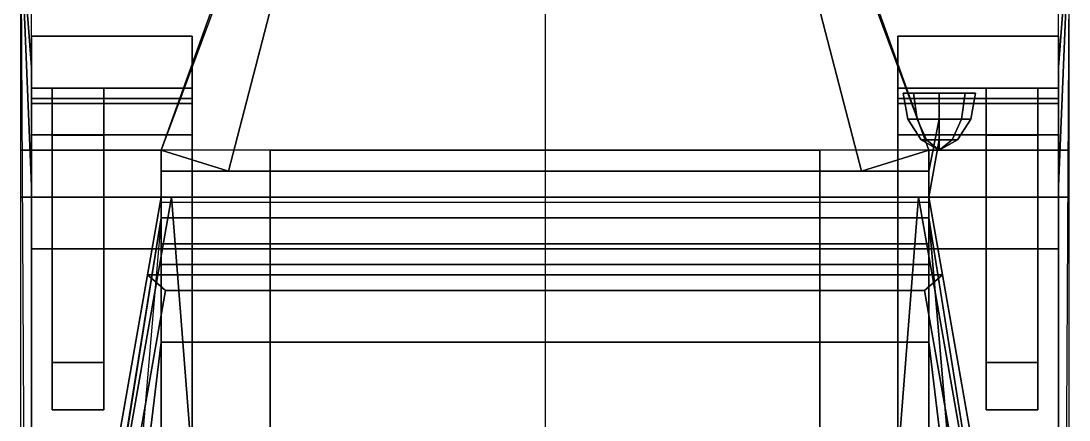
# Model space of a CAD drawing. Header units: millimetres. Extents: x -1 to 3, y -3 to 11.3.
# Drawn here: x -1.01 to 1.01, y 0.51 to 1.279 of the extents above; entities that cross this region are included whole.
import ezdxf

# ---------------------------------------------------------------- set-up
doc = ezdxf.new("R2010")
doc.units = ezdxf.units.MM
for name, color, linetype in [('drawing', 9, 'Continuous'), ('hansa_parts', 4, 'Continuous'), ('mudguards', 6, 'Continuous'), ('mudguards2', 6, 'Continuous'), ('tent', 3, 'Continuous'), ('tracks', 3, 'Continuous'), ('wheels', 2, 'Continuous')]:
    doc.layers.add(name, color=color, linetype=linetype)

msp = doc.modelspace()

# ---------------------------------------------------------------- linework, layer by layer
for points in [[(-0.38, 2.03, 0.71), (-0.74, 1.03, 0.34), (-0.74, 1.03, 1.38), (-0.38, 2.03, 1.38)], [(0.38, 2.03, 0.71), (0.74, 1.03, 0.34), (-0.74, 1.03, 0.34), (-0.38, 2.03, 0.71)], [(-0.38, 2.03, 1.38), (-0.74, 1.03, 1.38), (-0.61, 0.99, 1.5), (-0.34, 2.03, 1.44)], [(-0.34, 2.03, 1.44), (-0.61, 0.99, 1.5), (0.61, 0.99, 1.5), (0.34, 2.03, 1.44)], [(0.61, 0.99, 1.5), (0.74, 1.03, 1.38), (0.38, 2.03, 1.38), (0.34, 2.03, 1.44)], [(0.74, 1.03, 1.38), (0.74, 1.03, 0.34), (0.38, 2.03, 0.71), (0.38, 2.03, 1.38)], [(0.6994, 1.09, 1.82), (0.69, 1.14, 1.82), (0.7105, 1.14, 1.7705), (0.7171, 1.09, 1.7771)], [(0.7171, 1.09, 1.8629), (0.7105, 1.14, 1.8695), (0.69, 1.14, 1.82), (0.6994, 1.09, 1.82)], [(0.7105, 1.14, 1.7705), (0.69, 1.14, 1.82), (0.7105, 1.14, 1.8695), (0.76, 1.14, 1.89)], [(0.7171, 1.09, 1.7771), (0.7105, 1.14, 1.7705), (0.76, 1.14, 1.75), (0.76, 1.09, 1.7594)], [(0.76, 1.09, 1.8806), (0.76, 1.14, 1.89), (0.7105, 1.14, 1.8695), (0.7171, 1.09, 1.8629)], [(0.76, 1.14, 1.75), (0.7105, 1.14, 1.7705), (0.76, 1.14, 1.89), (0.8095, 1.14, 1.8695)], [(0.76, 1.09, 1.7594), (0.76, 1.14, 1.75), (0.8095, 1.14, 1.7705), (0.8029, 1.09, 1.7771)], [(0.8029, 1.09, 1.8629), (0.8095, 1.14, 1.8695), (0.76, 1.14, 1.89), (0.76, 1.09, 1.8806)], [(0.8095, 1.14, 1.7705), (0.76, 1.14, 1.75), (0.8095, 1.14, 1.8695), (0.83, 1.14, 1.82)], [(0.8029, 1.09, 1.7771), (0.8095, 1.14, 1.7705), (0.83, 1.14, 1.82), (0.8206, 1.09, 1.82)], [(0.8206, 1.09, 1.82), (0.83, 1.14, 1.82), (0.8095, 1.14, 1.8695), (0.8029, 1.09, 1.8629)], [(0.725, 1.05, 1.82), (0.6994, 1.09, 1.82), (0.7171, 1.09, 1.7771), (0.7353, 1.05, 1.7953)], [(0.7353, 1.05, 1.8447), (0.7171, 1.09, 1.8629), (0.6994, 1.09, 1.82), (0.725, 1.05, 1.82)], [(0.7353, 1.05, 1.7953), (0.7171, 1.09, 1.7771), (0.76, 1.09, 1.7594), (0.76, 1.05, 1.785)], [(0.76, 1.05, 1.855), (0.76, 1.09, 1.8806), (0.7171, 1.09, 1.8629), (0.7353, 1.05, 1.8447)], [(0.74, 0.99, 1.5), (0.74, 0.94, 1.7), (0.76, 1.05, 1.79), (0.76, 1.09, 1.76)], [(0.76, 1.09, 1.76), (0.76, 1.05, 1.79), (0.74, 0.94, 1.7), (0.74, 0.99, 1.5)], [(0.76, 1.05, 1.785), (0.76, 1.09, 1.7594), (0.8029, 1.09, 1.7771), (0.7847, 1.05, 1.7953)], [(0.7847, 1.05, 1.8447), (0.8029, 1.09, 1.8629), (0.76, 1.09, 1.8806), (0.76, 1.05, 1.855)], [(0.7847, 1.05, 1.7953), (0.8029, 1.09, 1.7771), (0.8206, 1.09, 1.82), (0.795, 1.05, 1.82)], [(0.795, 1.05, 1.82), (0.8206, 1.09, 1.82), (0.8029, 1.09, 1.8629), (0.7847, 1.05, 1.8447)], [(0.76, 1.03, 1.82), (0.725, 1.05, 1.82), (0.7353, 1.05, 1.7953), (0.76, 1.03, 1.82)], [(0.76, 1.03, 1.82), (0.7353, 1.05, 1.8447), (0.725, 1.05, 1.82), (0.76, 1.03, 1.82)], [(0.76, 1.03, 1.82), (0.7353, 1.05, 1.7953), (0.76, 1.05, 1.785), (0.76, 1.03, 1.82)], [(0.76, 1.03, 1.82), (0.76, 1.05, 1.855), (0.7353, 1.05, 1.8447), (0.76, 1.03, 1.82)], [(0.76, 1.03, 1.82), (0.76, 1.05, 1.785), (0.7847, 1.05, 1.7953), (0.76, 1.03, 1.82)], [(0.76, 1.03, 1.82), (0.7847, 1.05, 1.7953), (0.795, 1.05, 1.82), (0.76, 1.03, 1.82)], [(0.76, 1.03, 1.82), (0.795, 1.05, 1.82), (0.7847, 1.05, 1.8447), (0.76, 1.03, 1.82)], [(0.76, 1.03, 1.82), (0.7847, 1.05, 1.8447), (0.76, 1.05, 1.855), (0.76, 1.03, 1.82)], [(-0.74, 1.03, 1.38), (-0.74, 0.99, 1.5), (-0.74, 0.99, 1.5), (-0.61, 0.99, 1.5)], [(-0.74, 1.03, 1.38), (-0.74, 0.94, 0.78), (-0.74, 0.94, 0.78), (-0.74, 0.99, 1.5)], [(-0.74, 1.03, 0.78), (-0.74, 0.94, 0.78), (-0.74, 0.94, 0.78), (-0.74, 1.03, 1.38)], [(-0.53, 1.03, 0.34), (-0.53, -2.43, 0.34), (-0.53, -2.65, 0.78), (-0.53, 1.03, 0.78)], [(0.53, 1.03, 0.34), (0.53, -2.43, 0.34), (-0.53, -2.43, 0.34), (-0.53, 1.03, 0.34)], [(0.53, -2.65, 0.78), (0.53, -2.43, 0.34), (0.53, 1.03, 0.34), (0.53, 1.03, 0.78)], [(0.74, 1.03, 1.38), (0.61, 0.99, 1.5), (0.61, 0.99, 1.5), (0.74, 0.99, 1.5)], [(0.74, 1.03, 1.38), (0.74, 0.99, 1.5), (0.74, 0.99, 1.5), (0.74, 0.94, 0.78)], [(0.74, 1.03, 0.78), (0.74, 1.03, 1.38), (0.74, 1.03, 1.38), (0.74, 0.94, 0.78)], [(-0.74, 0.99, 1.5), (-0.74, 0.94, 1.7), (0.74, 0.94, 1.7), (0.74, 0.99, 1.5)], [(-0.74, 0.99, 1.5), (-0.74, 0.94, 0.78), (-0.74, 0.94, 0.78), (-0.74, 0.94, 1.7)], [(0.74, 0.99, 1.5), (0.74, 0.94, 1.7), (0.74, 0.94, 1.7), (0.74, 0.94, 0.78)], [(-0.74, 0.94, 0.78), (-0.9, 0.03, 0.78), (-0.9, 0.03, 1.7), (-0.74, 0.94, 1.7)], [(-0.72, 0.94, 1.7), (-0.74, 0.94, 1.7), (-0.9, 0.03, 1.7), (-0.88, 0.03, 1.7)], [(-0.72, 0.94, 1), (-0.88, 0.03, 1), (-0.68, 0.03, 1), (-0.68, 0.43, 1)], [(-0.72, 0.94, 1), (-0.72, 0.94, 1.7), (-0.88, 0.03, 1.7), (-0.88, 0.03, 1)], [(-0.74, 0.94, 1.7), (-0.74, 0.85, 2.06), (0.74, 0.85, 2.06), (0.74, 0.94, 1.7)], [(-0.74, 0.94, 1.7), (-0.74, 0.93, 1.7), (-0.74, 0.84, 2.06), (-0.74, 0.85, 2.06)], [(-0.74, 0.84, 2.06), (-0.74, 0.93, 1.7), (0.74, 0.93, 1.7), (0.74, 0.84, 2.06)], [(0.72, 0.94, 1), (-0.72, 0.94, 1), (-0.68, 0.43, 1), (0.68, 0.43, 1)], [(0.72, 0.94, 1.7), (-0.72, 0.94, 1.7), (-0.72, 0.94, 1), (0.72, 0.94, 1)], [(0.68, 0.43, 1), (0.68, 0.03, 1), (0.88, 0.03, 1), (0.72, 0.94, 1)], [(0.74, 0.94, 1.7), (0.72, 0.94, 1.7), (0.88, 0.03, 1.7), (0.9, 0.03, 1.7)], [(0.72, 0.94, 1.7), (0.72, 0.94, 1), (0.88, 0.03, 1), (0.88, 0.03, 1.7)], [(0.9, 0.03, 1.7), (0.9, 0.03, 0.78), (0.74, 0.94, 0.78), (0.74, 0.94, 1.7)], [(0.74, 0.85, 2.06), (0.74, 0.84, 2.06), (0.74, 0.93, 1.7), (0.74, 0.94, 1.7)], [(-0.74, 0.85, 2.06), (-0.74, 0.84, 2.06), (0.74, 0.84, 2.06), (0.74, 0.85, 2.06)]]:
    msp.add_3dface(points)
at = {"layer": 'drawing', "extrusion": (-1, 0, 0)}
for p, q in [((-0.7664, 0.79, 2.2), (0.7664, 0.79, 2.2)), ((-0.7316, 0.76, 2.24), (0.7316, 0.76, 2.24))]:
    msp.add_line(p, q, dxfattribs=at)
at = {"layer": 'drawing'}
msp.add_xline((0, -0.18, 0.39), (0, -1), dxfattribs=at)
at = {"layer": 'hansa_parts'}
for points in [[(-0.74, 0.94, 1.7), (-0.9, 0.03, 1.7), (-0.9, 0.03, 2.2), (-0.7664, 0.79, 2.2)], [(0.7664, 0.79, 2.2), (0.74, 0.94, 1.7), (-0.74, 0.94, 1.7), (-0.7664, 0.79, 2.2)], [(0.9, 0.03, 2.2), (0.9, 0.03, 1.7), (0.74, 0.94, 1.7), (0.7664, 0.79, 2.2)], [(-0.7664, 0.79, 2.2), (-0.9, 0.03, 2.2), (-0.86, 0.03, 2.24), (-0.7316, 0.76, 2.24)], [(0.7316, 0.76, 2.24), (0.7664, 0.79, 2.2), (-0.7664, 0.79, 2.2), (-0.7316, 0.76, 2.24)], [(0.86, 0.03, 2.24), (0.9, 0.03, 2.2), (0.7664, 0.79, 2.2), (0.7316, 0.76, 2.24)], [(-0.7316, 0.76, 2.24), (-0.86, 0.03, 2.24), (0.86, 0.03, 2.24), (0.7316, 0.76, 2.24)]]:
    msp.add_3dface(points, dxfattribs=at)
at = {"layer": 'mudguards'}
for points in [[(1.01, 1.46, 1), (0.58, 1.46, 1), (0.74, 1.03, 1), (1.01, 1.03, 1)], [(0.99, 0.96, 0.91), (1.01, 1.46, 1), (0.99, -2.31, 1), (0.99, -2.31, 0.91)], [(0.99, 1.19, 0.78), (1.01, 1.46, 1), (1.01, 1.46, 1), (0.99, 0.96, 0.91)], [(0.99, 1.3, 0.62), (1.01, 1.46, 1), (1.01, 1.46, 1), (0.99, 1.19, 0.78)], [(1.01, 1.03, 1), (0.74, 1.03, 1), (0.74, 0.94, 1), (1.01, 0.94, 1)], [(1.01, 0.94, 1), (0.74, 0.94, 1), (0.9, 0.03, 1), (1.01, 0.03, 1)]]:
    msp.add_3dface(points, dxfattribs=at)
at = {"layer": 'mudguards2'}
for points in [[(-0.99, 0.96, 0.91), (-1.01, 1.46, 1), (-0.99, -2.31, 1), (-0.99, -2.31, 0.91)], [(-0.99, 1.3, 0.62), (-1.01, 1.46, 1), (-1.01, 1.46, 1), (-0.99, 1.19, 0.78)], [(-0.99, 1.19, 0.78), (-1.01, 1.46, 1), (-1.01, 1.46, 1), (-0.99, 0.96, 0.91)], [(-1.01, 1.46, 1), (-0.58, 1.46, 1), (-0.74, 1.03, 1), (-1.01, 1.03, 1)], [(-1.01, 1.03, 1), (-0.74, 1.03, 1), (-0.74, 0.94, 1), (-1.01, 0.94, 1)], [(-1.01, 0.94, 1), (-0.74, 0.94, 1), (-0.9, 0.03, 1), (-1.01, 0.03, 1)]]:
    msp.add_3dface(points, dxfattribs=at)
at = {"layer": 'tent'}
for points in [[(-0.74, 0.9, 2.06), (-0.87, 0.08, 2.11), (-0.87, 0.08, 2.11), (-0.83, 0.34, 2.05)], [(-0.74, 0.9, 2.1), (-0.81, 0.08, 2.2), (-0.87, 0.08, 2.11), (-0.74, 0.9, 2.06)], [(-0.74, 0.9, 2.1), (-0.74, 0.9, 2.1), (-0.81, 0.08, 2.2), (-0.74, 0.66, 2.16)], [(-0.74, 0.9, 2.1), (-0.74, 0.81, 2.16), (0.74, 0.81, 2.16), (0.74, 0.9, 2.1)], [(-0.74, 0.9, 2.06), (-0.74, 0.9, 2.1), (0.74, 0.9, 2.1), (0.74, 0.9, 2.06)], [(-0.74, 0.9, 2.1), (-0.74, 0.9, 2.1), (-0.74, 0.66, 2.16), (-0.74, 0.81, 2.16)], [(0.74, 0.9, 2.06), (0.87, 0.08, 2.11), (0.87, 0.08, 2.11), (0.83, 0.34, 2.05)], [(0.74, 0.9, 2.1), (0.81, 0.08, 2.2), (0.87, 0.08, 2.11), (0.74, 0.9, 2.06)], [(0.74, 0.81, 2.16), (0.74, 0.66, 2.16), (0.74, 0.66, 2.16), (0.74, 0.9, 2.1)], [(0.74, 0.66, 2.16), (0.81, 0.08, 2.2), (0.81, 0.08, 2.2), (0.74, 0.9, 2.1)], [(-0.74, 0.81, 2.16), (-0.74, 0.66, 2.16), (0.74, 0.66, 2.16), (0.74, 0.81, 2.16)], [(-0.74, 0.66, 2.16), (-0.74, 0.66, 2.16), (-0.81, 0.08, 2.2), (-0.74, 0.37, 2.22)], [(-0.74, 0.66, 2.16), (-0.74, 0.37, 2.22), (0.74, 0.37, 2.22), (0.74, 0.66, 2.16)], [(0.74, 0.37, 2.22), (0.81, 0.08, 2.2), (0.81, 0.08, 2.2), (0.74, 0.66, 2.16)]]:
    msp.add_3dface(points, dxfattribs=at)
at = {"layer": 'tracks'}
for points in [[(-0.68, 1.12, 0.76), (-0.68, 1.25, 0.48), (-0.99, 1.25, 0.48), (-0.99, 1.12, 0.76)], [(-0.99, 1.12, 0.76), (-0.99, 1.25, 0.48), (-0.99, 1.15, 0.48), (-0.99, 1.06, 0.7)], [(-0.99, 1.25, 0.48), (-0.99, 1.13, 0.2), (-0.99, 1.06, 0.26), (-0.99, 1.15, 0.48)], [(-0.68, 1.25, 0.48), (-0.68, 1.13, 0.2), (-0.99, 1.13, 0.2), (-0.99, 1.25, 0.48)], [(-0.68, 1.15, 0.48), (-0.68, 1.25, 0.48), (-0.68, 1.12, 0.76), (-0.68, 1.06, 0.7)], [(-0.68, 1.06, 0.26), (-0.68, 1.13, 0.2), (-0.68, 1.25, 0.48), (-0.68, 1.15, 0.48)], [(0.68, 1.25, 0.48), (0.68, 1.13, 0.2), (0.68, 1.06, 0.26), (0.68, 1.15, 0.48)], [(0.99, 1.25, 0.48), (0.99, 1.13, 0.2), (0.68, 1.13, 0.2), (0.68, 1.25, 0.48)], [(0.99, 1.12, 0.76), (0.99, 1.25, 0.48), (0.68, 1.25, 0.48), (0.68, 1.12, 0.76)], [(0.68, 1.12, 0.76), (0.68, 1.25, 0.48), (0.68, 1.15, 0.48), (0.68, 1.06, 0.7)], [(0.99, 1.06, 0.26), (0.99, 1.13, 0.2), (0.99, 1.25, 0.48), (0.99, 1.15, 0.48)], [(0.99, 1.15, 0.48), (0.99, 1.25, 0.48), (0.99, 1.12, 0.76), (0.99, 1.06, 0.7)], [(-0.99, 1.06, 0.7), (-0.99, 1.15, 0.48), (-0.68, 1.15, 0.48), (-0.68, 1.06, 0.7)], [(-0.99, 1.15, 0.48), (-0.99, 1.06, 0.26), (-0.68, 1.06, 0.26), (-0.68, 1.15, 0.48)], [(0.68, 1.15, 0.48), (0.68, 1.06, 0.26), (0.99, 1.06, 0.26), (0.99, 1.15, 0.48)], [(0.68, 1.06, 0.7), (0.68, 1.15, 0.48), (0.99, 1.15, 0.48), (0.99, 1.06, 0.7)], [(-0.68, 1.13, 0.2), (-0.68, 0.84, 0.08), (-0.99, 0.84, 0.08), (-0.99, 1.13, 0.2)], [(-0.99, 1.13, 0.2), (-0.99, 0.84, 0.08), (-0.99, 0.84, 0.16), (-0.99, 1.06, 0.26)], [(-0.68, 0.84, 0.88), (-0.68, 1.12, 0.76), (-0.99, 1.12, 0.76), (-0.99, 0.84, 0.88)], [(-0.99, 0.84, 0.88), (-0.99, 1.12, 0.76), (-0.99, 1.06, 0.7), (-0.99, 0.84, 0.79)], [(-0.68, 0.84, 0.16), (-0.68, 0.84, 0.08), (-0.68, 1.13, 0.2), (-0.68, 1.06, 0.26)], [(-0.68, 1.06, 0.7), (-0.68, 1.12, 0.76), (-0.68, 0.84, 0.88), (-0.68, 0.84, 0.79)], [(0.68, 1.13, 0.2), (0.68, 0.84, 0.08), (0.68, 0.84, 0.16), (0.68, 1.06, 0.26)], [(0.99, 1.13, 0.2), (0.99, 0.84, 0.08), (0.68, 0.84, 0.08), (0.68, 1.13, 0.2)], [(0.68, 0.84, 0.88), (0.68, 1.12, 0.76), (0.68, 1.06, 0.7), (0.68, 0.84, 0.79)], [(0.99, 0.84, 0.88), (0.99, 1.12, 0.76), (0.68, 1.12, 0.76), (0.68, 0.84, 0.88)], [(0.99, 0.84, 0.16), (0.99, 0.84, 0.08), (0.99, 1.13, 0.2), (0.99, 1.06, 0.26)], [(0.99, 1.06, 0.7), (0.99, 1.12, 0.76), (0.99, 0.84, 0.88), (0.99, 0.84, 0.79)], [(-0.99, 1.06, 0.26), (-0.99, 0.84, 0.16), (-0.68, 0.84, 0.16), (-0.68, 1.06, 0.26)], [(-0.99, 0.84, 0.79), (-0.99, 1.06, 0.7), (-0.68, 1.06, 0.7), (-0.68, 0.84, 0.79)], [(0.68, 1.06, 0.26), (0.68, 0.84, 0.16), (0.99, 0.84, 0.16), (0.99, 1.06, 0.26)], [(0.68, 0.84, 0.79), (0.68, 1.06, 0.7), (0.99, 1.06, 0.7), (0.99, 0.84, 0.79)], [(-0.68, 0.84, 0.08), (-0.68, 0.22), (-0.99, 0.22), (-0.99, 0.84, 0.08)], [(-0.99, 0.84, 0.08), (-0.99, 0.22), (-0.99, 0.22, 0.08), (-0.99, 0.84, 0.16)], [(-0.99, 0.84, 0.16), (-0.99, 0.22, 0.08), (-0.68, 0.22, 0.08), (-0.68, 0.84, 0.16)], [(-0.68, 0.37, 0.8), (-0.68, 0.84, 0.88), (-0.99, 0.84, 0.88), (-0.99, 0.37, 0.8)], [(-0.99, 0.37, 0.8), (-0.99, 0.84, 0.88), (-0.99, 0.84, 0.79), (-0.99, 0.37, 0.71)], [(-0.99, 0.37, 0.71), (-0.99, 0.84, 0.79), (-0.68, 0.84, 0.79), (-0.68, 0.37, 0.71)], [(-0.68, 0.22, 0.08), (-0.68, 0.22), (-0.68, 0.84, 0.08), (-0.68, 0.84, 0.16)], [(-0.68, 0.84, 0.79), (-0.68, 0.84, 0.88), (-0.68, 0.37, 0.8), (-0.68, 0.37, 0.71)], [(0.99, 0.84, 0.08), (0.99, 0.22), (0.68, 0.22), (0.68, 0.84, 0.08)], [(0.68, 0.84, 0.08), (0.68, 0.22), (0.68, 0.22, 0.08), (0.68, 0.84, 0.16)], [(0.68, 0.84, 0.16), (0.68, 0.22, 0.08), (0.99, 0.22, 0.08), (0.99, 0.84, 0.16)], [(0.68, 0.37, 0.71), (0.68, 0.84, 0.79), (0.99, 0.84, 0.79), (0.99, 0.37, 0.71)], [(0.68, 0.37, 0.8), (0.68, 0.84, 0.88), (0.68, 0.84, 0.79), (0.68, 0.37, 0.71)], [(0.99, 0.37, 0.8), (0.99, 0.84, 0.88), (0.68, 0.84, 0.88), (0.68, 0.37, 0.8)], [(0.99, 0.22, 0.08), (0.99, 0.22), (0.99, 0.84, 0.08), (0.99, 0.84, 0.16)], [(0.99, 0.84, 0.79), (0.99, 0.84, 0.88), (0.99, 0.37, 0.8), (0.99, 0.37, 0.71)]]:
    msp.add_3dface(points, dxfattribs=at)
at = {"layer": 'wheels'}
for points in [[(-0.95, 1.0592, 0.2608), (-0.95, 0.84, 0.17), (-0.95, 0.6208, 0.2608), (-0.95, 1.15, 0.48)], [(-0.95, 1.15, 0.48), (-0.95, 0.6208, 0.2608), (-0.95, 0.53, 0.48), (-0.95, 1.0592, 0.6992)], [(-0.85, 1.0592, 0.6992), (-0.85, 1.15, 0.48), (-0.95, 1.15, 0.48), (-0.95, 1.0592, 0.6992)], [(-0.85, 1.15, 0.48), (-0.85, 1.0592, 0.2608), (-0.95, 1.0592, 0.2608), (-0.95, 1.15, 0.48)], [(-0.85, 0.6208, 0.6992), (-0.85, 1.15, 0.48), (-0.85, 1.0592, 0.6992), (-0.85, 0.84, 0.79)], [(-0.85, 0.53, 0.48), (-0.85, 1.0592, 0.2608), (-0.85, 1.15, 0.48), (-0.85, 0.6208, 0.6992)], [(0.85, 1.0592, 0.2608), (0.85, 0.84, 0.17), (0.85, 0.6208, 0.2608), (0.85, 1.15, 0.48)], [(0.95, 1.0592, 0.6992), (0.95, 1.15, 0.48), (0.85, 1.15, 0.48), (0.85, 1.0592, 0.6992)], [(0.85, 1.15, 0.48), (0.85, 0.6208, 0.2608), (0.85, 0.53, 0.48), (0.85, 1.0592, 0.6992)], [(0.95, 1.15, 0.48), (0.95, 1.0592, 0.2608), (0.85, 1.0592, 0.2608), (0.85, 1.15, 0.48)], [(0.95, 0.6208, 0.6992), (0.95, 1.15, 0.48), (0.95, 1.0592, 0.6992), (0.95, 0.84, 0.79)], [(0.95, 0.53, 0.48), (0.95, 1.0592, 0.2608), (0.95, 1.15, 0.48), (0.95, 0.6208, 0.6992)], [(-0.85, 1.0592, 0.2608), (-0.85, 0.84, 0.17), (-0.95, 0.84, 0.17), (-0.95, 1.0592, 0.2608)], [(-0.95, 1.0592, 0.6992), (-0.95, 0.53, 0.48), (-0.95, 0.6208, 0.6992), (-0.95, 0.84, 0.79)], [(-0.85, 0.84, 0.79), (-0.85, 1.0592, 0.6992), (-0.95, 1.0592, 0.6992), (-0.95, 0.84, 0.79)], [(-0.85, 0.6208, 0.2608), (-0.85, 0.84, 0.17), (-0.85, 1.0592, 0.2608), (-0.85, 0.53, 0.48)], [(0.95, 1.0592, 0.2608), (0.95, 0.84, 0.17), (0.85, 0.84, 0.17), (0.85, 1.0592, 0.2608)], [(0.95, 0.84, 0.79), (0.95, 1.0592, 0.6992), (0.85, 1.0592, 0.6992), (0.85, 0.84, 0.79)], [(0.85, 1.0592, 0.6992), (0.85, 0.53, 0.48), (0.85, 0.6208, 0.6992), (0.85, 0.84, 0.79)], [(0.95, 0.6208, 0.2608), (0.95, 0.84, 0.17), (0.95, 1.0592, 0.2608), (0.95, 0.53, 0.48)], [(-0.85, 0.84, 0.17), (-0.85, 0.6208, 0.2608), (-0.95, 0.6208, 0.2608), (-0.95, 0.84, 0.17)], [(-0.85, 0.6208, 0.6992), (-0.85, 0.84, 0.79), (-0.95, 0.84, 0.79), (-0.95, 0.6208, 0.6992)], [(0.95, 0.84, 0.17), (0.95, 0.6208, 0.2608), (0.85, 0.6208, 0.2608), (0.85, 0.84, 0.17)], [(0.95, 0.6208, 0.6992), (0.95, 0.84, 0.79), (0.85, 0.84, 0.79), (0.85, 0.6208, 0.6992)], [(-0.85, 0.53, 0.48), (-0.85, 0.6208, 0.6992), (-0.95, 0.6208, 0.6992), (-0.95, 0.53, 0.48)], [(-0.85, 0.6208, 0.2608), (-0.85, 0.53, 0.48), (-0.95, 0.53, 0.48), (-0.95, 0.6208, 0.2608)], [(0.95, 0.53, 0.48), (0.95, 0.6208, 0.6992), (0.85, 0.6208, 0.6992), (0.85, 0.53, 0.48)], [(0.95, 0.6208, 0.2608), (0.95, 0.53, 0.48), (0.85, 0.53, 0.48), (0.85, 0.6208, 0.2608)]]:
    msp.add_3dface(points, dxfattribs=at)

doc.saveas('drawing.dxf')
